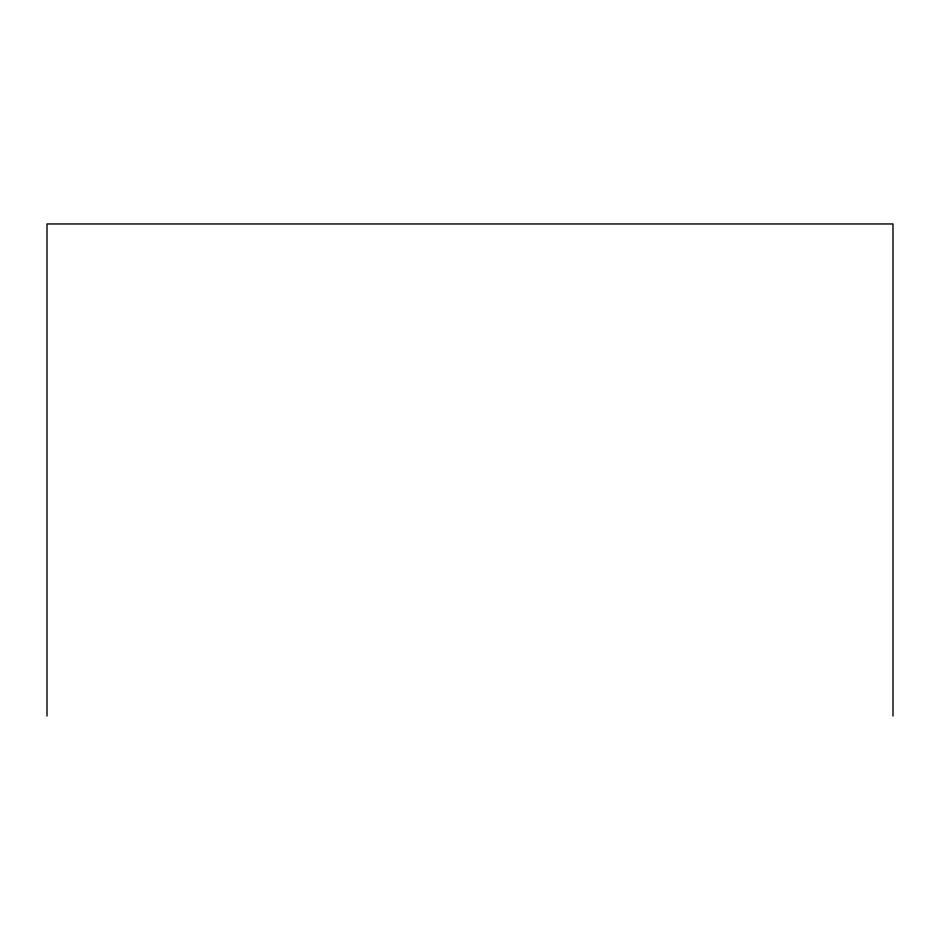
<?xml version="1.0" encoding="UTF-8"?>
<svg xmlns="http://www.w3.org/2000/svg" width="940" height="940" viewBox="0 0 940 940"><rect width="100%" height="100%" fill="white"/><g stroke="black" fill="none" stroke-linecap="round" stroke-linejoin="round"><path stroke-width="1.41" d="M893 716.045L893 223.955L47 223.955L47 716.045"/></g></svg>
